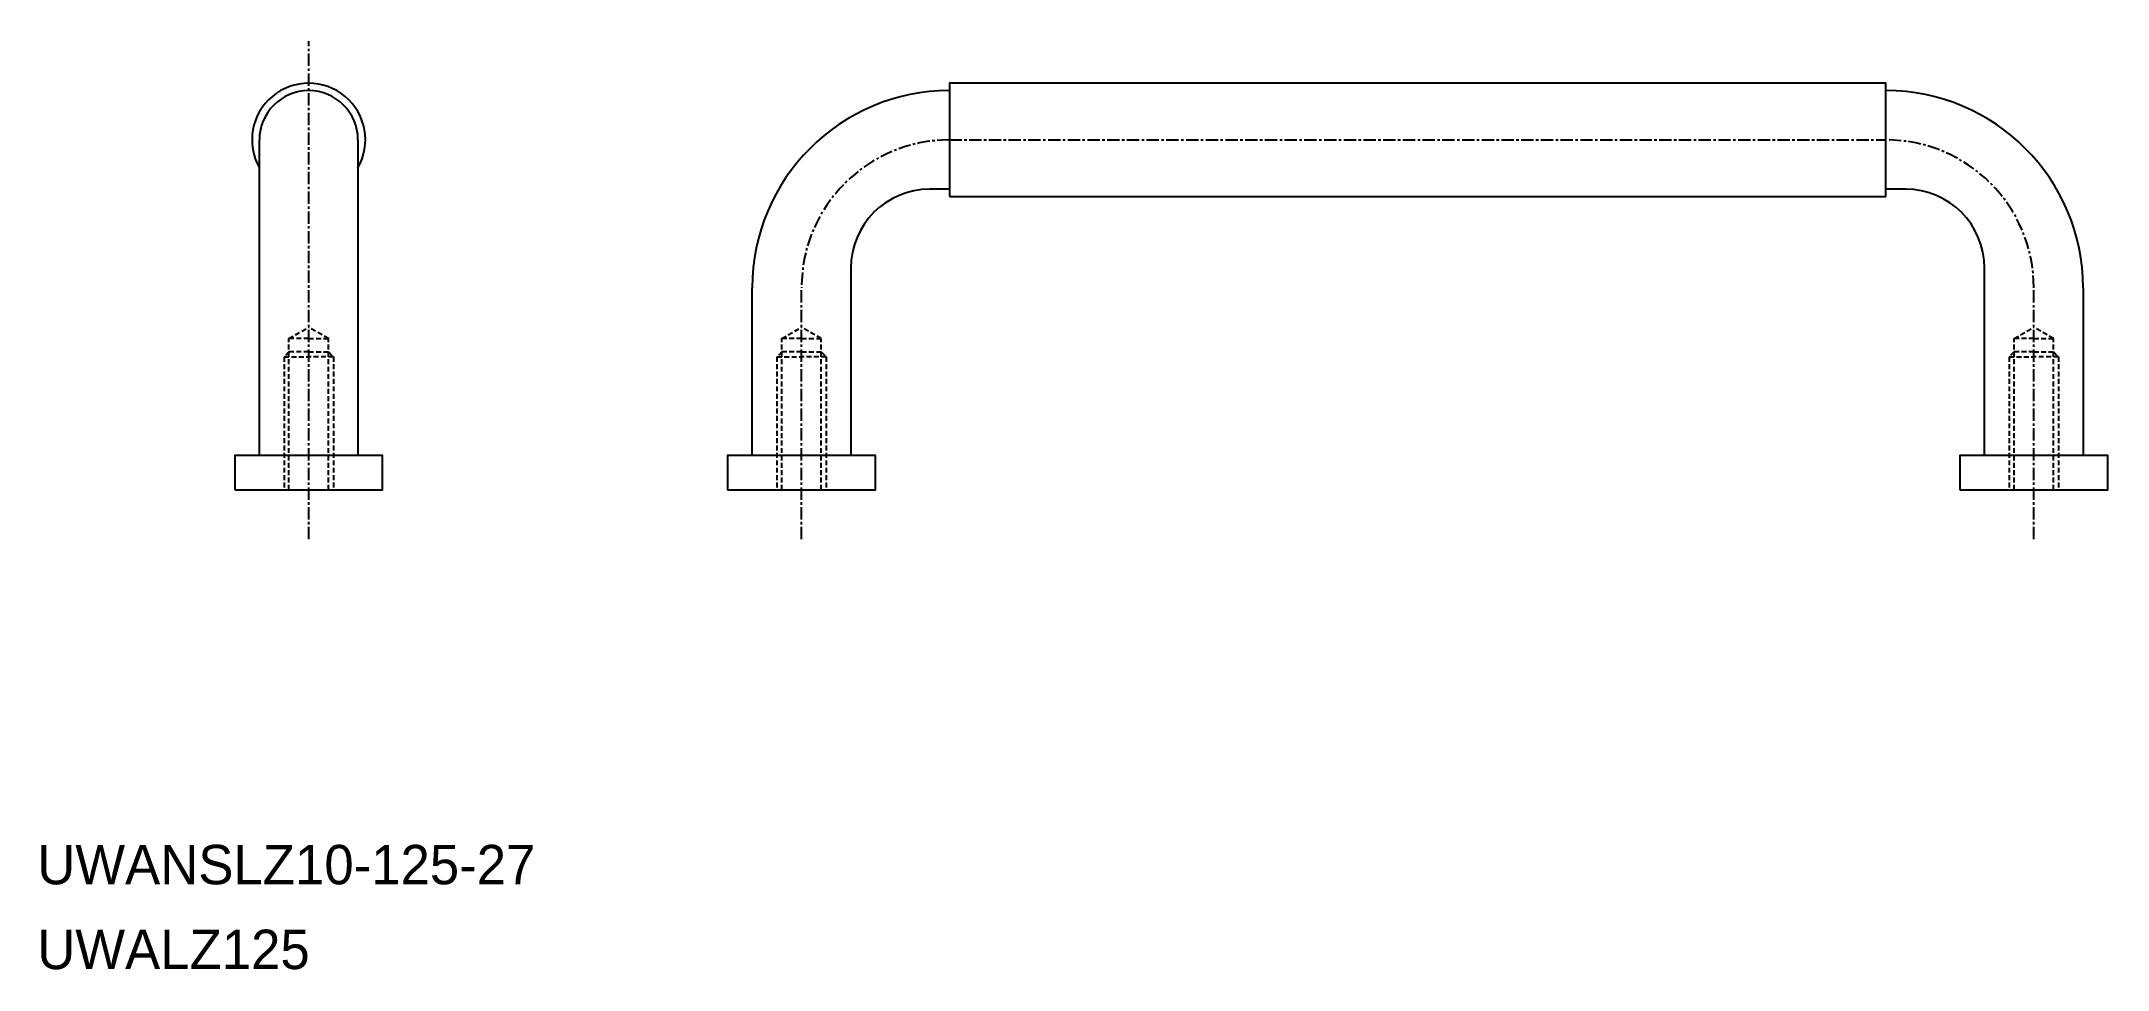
# Model space of a CAD drawing. Extents: x -7381 to -7172, y -1464 to -1370.
import ezdxf

# ---------------------------------------------------------------- set-up
doc = ezdxf.new("R2010")
doc.units = 0
doc.linetypes.add('CENTER', pattern=[2, 1.25, -0.25, 0.25, -0.25])
doc.linetypes.add('DASHED', pattern=[0.75, 0.5, -0.25])
doc.layers.get('0').update_dxf_attribs({"linetype": 'CONTINUOUS'})
doc.layers.add('CENTER', color=1, linetype='CENTER')

msp = doc.modelspace()

# ---------------------------------------------------------------- linework, layer by layer
at = {"color": 7, "linetype": 'CONTINUOUS'}
for p, q in [((-7359.02, -1411.75), (-7359.02, -1379.75)), ((-7349.02, -1379.75), (-7349.02, -1411.75)), ((-7289.02, -1384.75), (-7291.02, -1384.75)), ((-7192.02, -1384.75), (-7194.02, -1384.75)), ((-7299.02, -1392.75), (-7299.02, -1411.75)), ((-7184.02, -1411.75), (-7184.02, -1392.75)), ((-7309.02, -1411.75), (-7309.02, -1394.75)), ((-7174.02, -1394.75), (-7174.02, -1411.75)), ((-7349.02, -1411.75), (-7359.02, -1411.75)), ((-7299.02, -1411.75), (-7309.02, -1411.75)), ((-7174.02, -1411.75), (-7184.02, -1411.75))]:
    msp.add_line(p, q, dxfattribs=at)
at = {"color": 1, "linetype": 'CENTER'}
msp.add_line((-7289.02, -1379.75), (-7194.02, -1379.75), dxfattribs=at)
at = {"color": 3, "linetype": 'DASHED'}
for p, q in [((-7356.02, -1399.9), (-7354.02, -1398.75)), ((-7356.02, -1415.25), (-7356.02, -1399.9)), ((-7354.02, -1399.9), (-7356.02, -1399.9)), ((-7352.02, -1399.9), (-7354.02, -1398.75)), ((-7354.02, -1399.9), (-7352.02, -1399.9)), ((-7352.02, -1415.25), (-7352.02, -1399.9)), ((-7306.02, -1399.9), (-7304.02, -1398.75)), ((-7306.02, -1415.25), (-7306.02, -1399.9)), ((-7304.02, -1399.9), (-7306.02, -1399.9)), ((-7302.02, -1399.9), (-7304.02, -1398.75)), ((-7304.02, -1399.9), (-7302.02, -1399.9)), ((-7302.02, -1415.25), (-7302.02, -1399.9)), ((-7181.02, -1399.9), (-7179.02, -1398.75)), ((-7181.02, -1415.25), (-7181.02, -1399.9)), ((-7179.02, -1399.9), (-7181.02, -1399.9)), ((-7177.02, -1399.9), (-7179.02, -1398.75)), ((-7179.02, -1399.9), (-7177.02, -1399.9)), ((-7177.02, -1415.25), (-7177.02, -1399.9)), ((-7356.02, -1401.25), (-7356.52, -1401.75)), ((-7356.52, -1401.75), (-7354.02, -1401.75)), ((-7356.52, -1401.75), (-7356.52, -1415.25)), ((-7354.02, -1401.25), (-7356.02, -1401.25)), ((-7354.02, -1401.25), (-7352.02, -1401.25)), ((-7351.52, -1401.75), (-7354.02, -1401.75)), ((-7352.02, -1401.25), (-7351.52, -1401.75)), ((-7351.52, -1401.75), (-7351.52, -1415.25)), ((-7306.02, -1401.25), (-7306.52, -1401.75)), ((-7306.52, -1401.75), (-7306.52, -1415.25)), ((-7306.52, -1401.75), (-7304.02, -1401.75)), ((-7304.02, -1401.25), (-7306.02, -1401.25)), ((-7304.02, -1401.25), (-7302.02, -1401.25)), ((-7301.52, -1401.75), (-7304.02, -1401.75)), ((-7302.02, -1401.25), (-7301.52, -1401.75)), ((-7301.52, -1401.75), (-7301.52, -1415.25)), ((-7181.02, -1401.25), (-7181.52, -1401.75)), ((-7181.52, -1401.75), (-7181.52, -1415.25)), ((-7181.52, -1401.75), (-7179.02, -1401.75)), ((-7179.02, -1401.25), (-7181.02, -1401.25)), ((-7179.02, -1401.25), (-7177.02, -1401.25)), ((-7176.52, -1401.75), (-7179.02, -1401.75)), ((-7177.02, -1401.25), (-7176.52, -1401.75)), ((-7176.52, -1401.75), (-7176.52, -1415.25))]:
    msp.add_line(p, q, dxfattribs=at)
at = {"color": 7, "linetype": 'CONTINUOUS'}
for points in [[(-7289.02, -1385.5), (-7194.02, -1385.5), (-7194.02, -1374), (-7289.02, -1374)], [(-7361.52, -1415.25), (-7346.52, -1415.25), (-7346.52, -1411.75), (-7361.52, -1411.75)], [(-7311.52, -1415.25), (-7296.52, -1415.25), (-7296.52, -1411.75), (-7311.52, -1411.75)], [(-7186.52, -1415.25), (-7171.52, -1415.25), (-7171.52, -1411.75), (-7186.52, -1411.75)]]:
    msp.add_lwpolyline(points, close=True, dxfattribs=at)
for centre, radius, start, end in [((-7354.02, -1379.75), 5.75, 330.4082, 209.5918), ((-7354.02, -1379.75), 5, 0, 180), ((-7289.02, -1394.75), 20, 90, 180), ((-7194.02, -1394.75), 20, 0, 90), ((-7291.02, -1392.75), 8, 90, 180), ((-7192.02, -1392.75), 8, 0, 90)]:
    msp.add_arc(centre, radius, start, end, dxfattribs=at)
at = {"color": 1, "linetype": 'CENTER'}
for centre, start, end in [((-7289.02, -1394.75), 90, 180), ((-7194.02, -1394.75), 0, 90)]:
    msp.add_arc(centre, 15, start, end, dxfattribs=at)
at = {"layer": 'CENTER', "color": 1, "linetype": 'CENTER'}
for p, q in [((-7354.02, -1420.25), (-7354.02, -1369.75)), ((-7304.02, -1420.25), (-7304.02, -1394.75)), ((-7179.02, -1420.25), (-7179.02, -1394.75))]:
    msp.add_line(p, q, dxfattribs=at)

# ---------------------------------------------------------------- texts
for s, p in [('UWANSLZ10-125-27', (-7381.56, -1455.25)), ('UWALZ125', (-7381.56, -1463.85))]:
    msp.add_text(s, height=4).set_placement(p)

doc.saveas('drawing.dxf')
